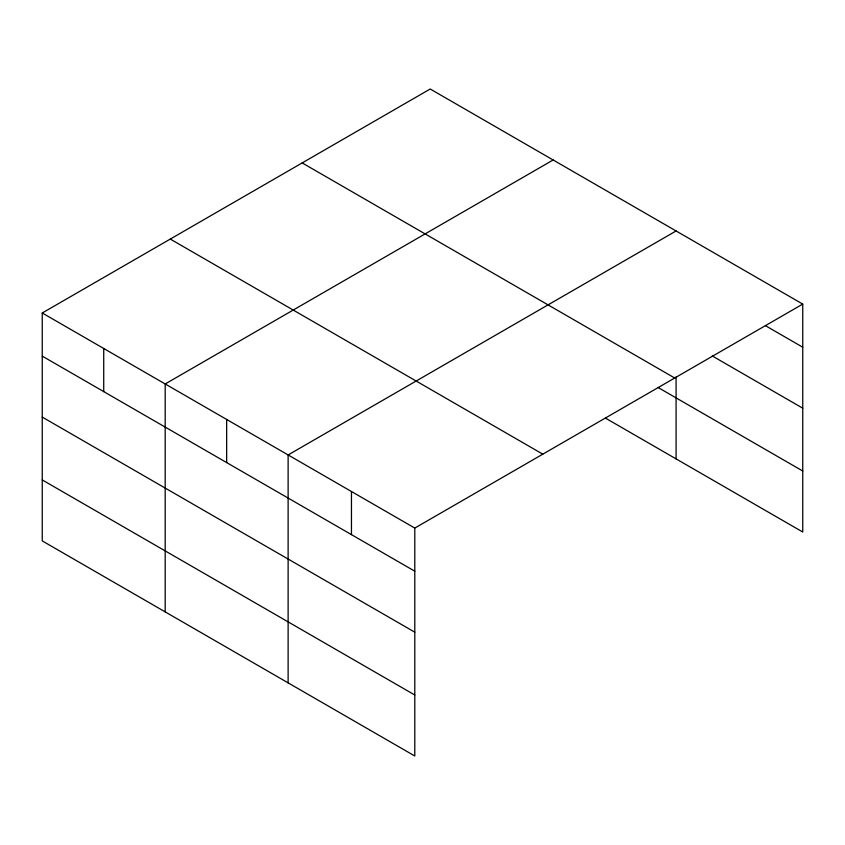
<?xml version="1.0" encoding="UTF-8"?>
<svg xmlns="http://www.w3.org/2000/svg" width="845" height="845" viewBox="0 0 845 845"><rect width="100%" height="100%" fill="white"/><g stroke="black" fill="none" stroke-linecap="round" stroke-linejoin="round"><path stroke-width="1.27" d="M802.75 304.094L430.211 89.01L42.25 312.988L42.25 540.906L414.789 755.99L414.789 528.072L802.75 304.094L802.75 532.012L605.506 418.138M553.148 159.98L165.187 383.968L165.187 611.886M676.084 230.96L288.124 454.948L288.124 682.866M765.433 325.663L802.75 347.211M712.272 355.956L802.75 408.198M302.183 162.927L674.722 378.011M657.875 387.38L802.75 471.024M170.278 239.072L542.817 454.166M42.25 312.988L414.789 528.072M42.25 356.115L414.789 571.199M42.25 417.092L414.789 632.176M42.25 479.928L414.789 695.012M676.084 376.954L676.084 458.877M351.457 491.515L351.457 534.631M226.661 419.458L226.661 462.574M103.724 348.478L103.724 391.605"/></g></svg>
